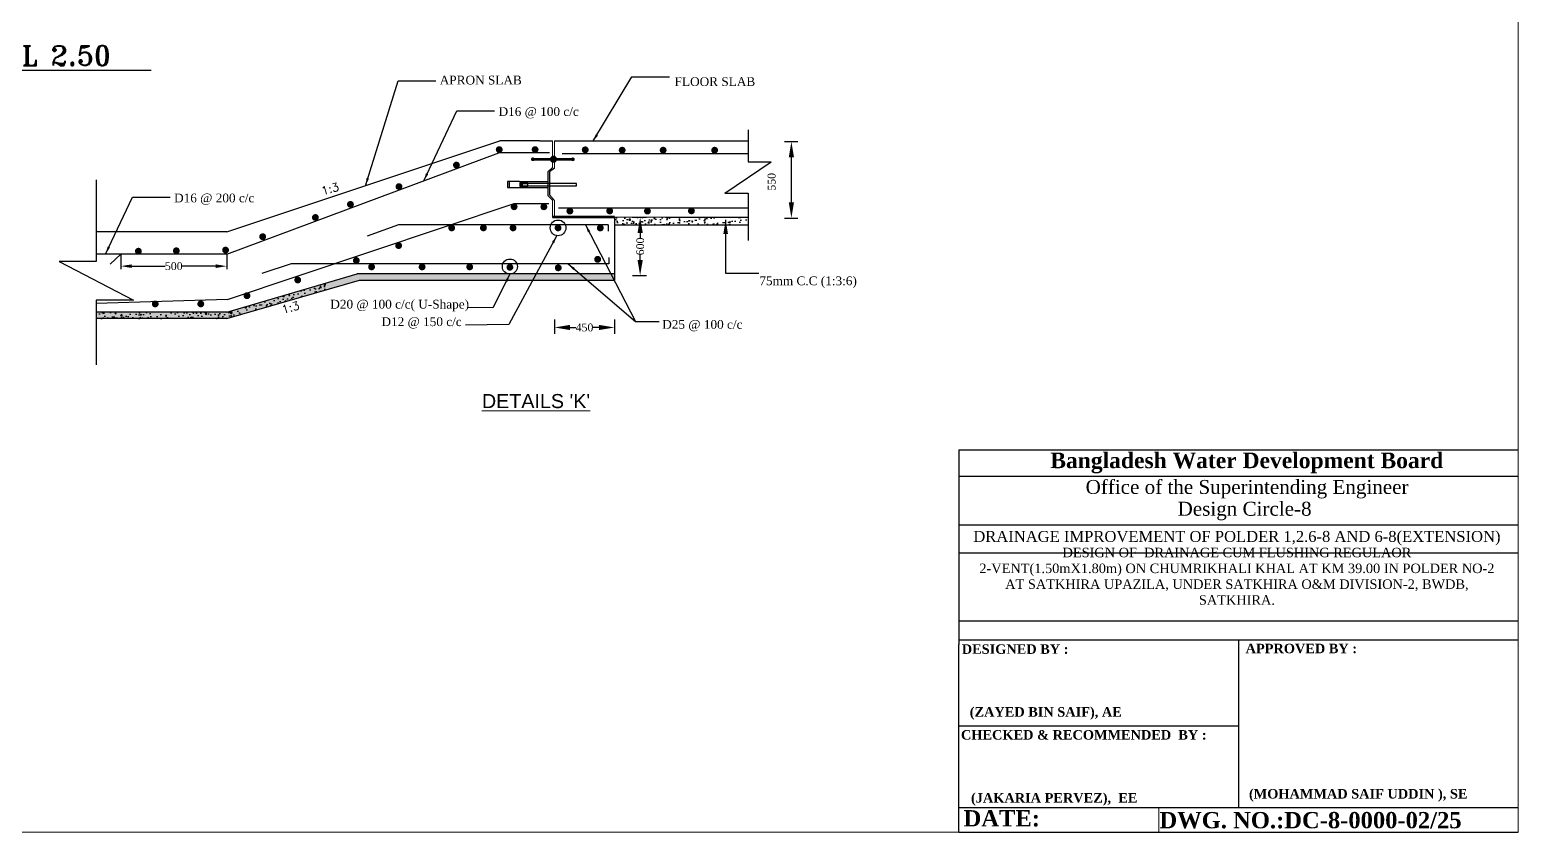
# Model space of a CAD drawing. Extents: x -545075 to 1728153, y -708141 to -305611.
# Drawn here: x 556759 to 604270, y -656461 to -630851 of the extents above; entities that cross this region are included whole.
import ezdxf

# ---------------------------------------------------------------- set-up
doc = ezdxf.new("R2010")
doc.units = 0
doc.header["$MEASUREMENT"] = 0
doc.layers.get('0').update_dxf_attribs({"linetype": 'CONTINUOUS'})
doc.layers.get('DEFPOINTS').update_dxf_attribs({"linetype": 'CONTINUOUS'})
doc.layers.add('Left Bank Profile', color=7, linetype='CONTINUOUS', lineweight=25)
doc.layers.add('Other line', color=7, linetype='CONTINUOUS', lineweight=15)
doc.layers.add('LINE', color=7, linetype='CONTINUOUS')
doc.layers.add('TEXT', color=7, linetype='CONTINUOUS')
doc.styles.add('BIG', font='ROMANT.SHX')
doc.styles.get("Standard").update_dxf_attribs({"font": 'times.ttf', "height": 250})
doc.styles.add('TIMES', font='arial.ttf', dxfattribs={"height": 350})
doc.dimstyles.new('3', dxfattribs={"dimtxt": 225, "dimasz": 350, "dimexe": 100, "dimexo": 25, "dimgap": 9, "dimtad": 0, "dimdec": 0, "dimzin": 0, "dimdsep": 46, "dimtxsty": 'Standard', "dimcen": 0, "dimclrt": 256, "dimadec": 0, "dimazin": 0, "dimtfac": 1, "dimtdec": 0, "dimtofl": 0, "dimtmove": 2, "dimatfit": 3, "dimfxl": 1, "dimtolj": 1, "dimtzin": 0, "dimarcsym": 0})
doc.dimstyles.new('ISO-25', dxfattribs={"dimtxt": 2.5, "dimasz": 2.5, "dimexe": 1.25, "dimexo": 0.625, "dimtad": 1, "dimtxsty": 'Standard', "dimcen": 2.5, "dimadec": 0, "dimazin": 0, "dimtfac": 1, "dimtmove": 0, "dimatfit": 3, "dimfxl": 1, "dimarcsym": 0})
pattern_1 = [(50, (0, 0), (401.6657, -35.1412), [42, -462]), (355, (0, 0), (-77.70075, 421.2276), [33.6, -369.6]), (100.4514, (33.47, -2.93), (323.96525, 386.08614), [35.6945, -392.63958]), (46.1842, (0, 112), (597.655, -92.69065), [63, -693]), (96.6356, (49.8, 104.3), (523.4111, 545.506), [53.54176, -588.9593]), (351.1842, (0, 112), (523.4107, 545.5064), [50.4, -554.4]), (21, (56, 84), (334.26795, -225.46658), [42, -462]), (326, (56, 84), (136.25659, 406.08403), [33.6, -369.6]), (71.4514, (83.86, 65.2), (470.52467, 180.61708), [35.6945, -392.63958]), (37.5, (0, 0), (6.80952, 186.420558), [0, -365.12, 0, -375.2, 0, -371]), (7.5, (0, 0), (147.31894, 220.87056), [0, -213.92, 0, -356.72, 0, -141.4]), (327.5, (-124.88, 0), (298.940564, -12.630728), [0, -140, 0, -436.8, 0, -579.6]), (317.5, (-180.88, 0), (326.584255, 56.05879), [0, -182, 0, -290.08, 0, -411.6])]

# ---------------------------------------------------------------- blocks, each defined once
blk = doc.blocks.new('*D96')
at = {"layer": 'DEFPOINTS', "color": 0, "lineweight": -2}
for p in [(580847, -634420), (581070, -634420), (580847, -636858)]:
    blk.add_point(p, dxfattribs=at)
at = {"layer": 'LINE', "color": 7, "lineweight": -2}
for p, q in [((580852, -634420), (581270, -634420)), ((581070, -636358), (581070, -634920)), ((580852, -636858), (581270, -636858))]:
    blk.add_line(p, q, dxfattribs=at)
for points in [[(580987, -634920), (581153, -634920), (581070, -634420)], [(580987, -636358), (581153, -636358), (581070, -636858)]]:
    blk.add_solid(points, dxfattribs=at)
at = {"layer": 'LINE', "color": 7, "insert": (580440, -635703), "char_height": 250, "attachment_point": 5, "rotation": 90}
blk.add_mtext('\\A1;550', dxfattribs=at)
blk = doc.blocks.new('*D97')
at = {"layer": 'DEFPOINTS', "color": 0, "lineweight": -2}
for p in [(575425, -636836), (575992, -638694), (576242, -638694)]:
    blk.add_point(p, dxfattribs=at)
at = {"layer": 'LINE', "color": 7, "lineweight": -2}
for p, q in [((575992, -636836), (576442, -636836)), ((576242, -637336), (576242, -637494)), ((576242, -638194), (576242, -638036)), ((575997, -638694), (576442, -638694))]:
    blk.add_line(p, q, dxfattribs=at)
for points in [[(576159, -637336), (576326, -637336), (576242, -636836)], [(576159, -638194), (576326, -638194), (576242, -638694)]]:
    blk.add_solid(points, dxfattribs=at)
at = {"layer": 'LINE', "color": 7, "insert": (576242, -637765), "char_height": 250, "attachment_point": 5, "rotation": 90}
blk.add_mtext('\\A1;600', dxfattribs=at)
blk = doc.blocks.new('*D98')
at = {"layer": 'DEFPOINTS', "color": 0, "lineweight": -2}
for p in [(573507, -640026), (575425, -639997), (575425, -640352)]:
    blk.add_point(p, dxfattribs=at)
at = {"layer": 'LINE', "color": 7, "lineweight": -2}
for p, q in [((573507, -640102), (573507, -640552)), ((574007, -640352), (574189, -640352)), ((574925, -640352), (574742, -640352)), ((575425, -640102), (575425, -640552))]:
    blk.add_line(p, q, dxfattribs=at)
for points in [[(574007, -640269), (574007, -640435), (573507, -640352)], [(574925, -640269), (574925, -640435), (575425, -640352)]]:
    blk.add_solid(points, dxfattribs=at)
at = {"layer": 'LINE', "color": 7, "insert": (574466, -640352), "char_height": 250, "attachment_point": 5}
blk.add_mtext('\\A1;450', dxfattribs=at)
blk = doc.blocks.new('*D573')
at = {"layer": 'DEFPOINTS', "color": 0, "linetype": 'ByBlock', "lineweight": -2}
for p in [(559665, -638010), (563046, -638010), (563046, -638395)]:
    blk.add_point(p, dxfattribs=at)
at = {"layer": 'LINE', "color": 0, "linetype": 'ByBlock', "lineweight": -2}
for p, q in [((559665, -638035), (559665, -638495)), ((563046, -638035), (563046, -638495)), ((560015, -638395), (561085, -638395)), ((562696, -638395), (561626, -638395))]:
    blk.add_line(p, q, dxfattribs=at)
for points in [[(560015, -638337), (560015, -638453), (559665, -638395)], [(562696, -638337), (562696, -638453), (563046, -638395)]]:
    blk.add_solid(points, dxfattribs=at)
at = {"layer": 'LINE', "linetype": 'ByBlock', "lineweight": -2, "insert": (561355, -638395), "char_height": 250, "attachment_point": 5}
blk.add_mtext('\\A1;500', dxfattribs=at)

msp = doc.modelspace()

# ---------------------------------------------------------------- hatches: boundary and pattern name
at = {"layer": 'LINE'}
h = msp.add_hatch(dxfattribs=at)
h.set_pattern_fill('DOTS', color=256, scale=189.527812, style=0)
h.set_pattern_definition([(180, (939537.096, -374915.216), (-5.92274413, 11.84548825), [0, -11.84548825])])
h.paths.add_polyline_path([(572399.216, -635734.048), (572658.296, -635734.048), (572658.296, -635754.209), (572477.082, -635754.209), (572477.082, -635833.367), (572658.296, -635833.367), (572658.296, -635853.86), (572399.216, -635853.86)])
h = msp.add_hatch(dxfattribs=at)
h.set_pattern_fill('AR-CONC', color=0, scale=56, style=0)
h.set_pattern_definition(pattern_1)
h.paths.add_polyline_path([(579684.802, -637080.916), (579684.802, -636836.116), (577053.696, -636836.116), (575424.72, -636836.116), (575424.72, -637080.916)])
h = msp.add_hatch(dxfattribs=at)
h.set_pattern_fill('AR-CONC', color=0, scale=56, style=0)
h.set_pattern_definition(pattern_1)
h.paths.add_polyline_path([(567212.517, -638643.116), (563045.526, -639863.303), (558883.526, -639863.303), (558883.526, -640066.98), (563045.526, -640066.98), (567285.897, -638837.87), (575424.72, -638837.87), (575424.72, -638643.116), (573028.69, -638643.116), (572138.775, -638643.116, -0.113694369), (572030.518, -638643.116)])
h = msp.add_hatch(dxfattribs=at)
h.set_pattern_fill('AR-CONC', color=0, scale=56, style=0)
h.set_pattern_definition([(50, (-68227.16, 0), (401.6657, -35.1412), [42, -462]), (355, (-68227.16, 0), (-77.70075, 421.2276), [33.6, -369.6]), (100.4514, (-68193.7, -2.93), (323.96525, 386.08614), [35.6945, -392.63958]), (46.1842, (-68227.16, 112), (597.655, -92.69065), [63, -693]), (96.6356, (-68177.35, 104.3), (523.4111, 545.506), [53.54176, -588.9593]), (351.1842, (-68227.16, 112), (523.4107, 545.5064), [50.4, -554.4]), (21, (-68171.16, 84), (334.26795, -225.46658), [42, -462]), (326, (-68171.16, 84), (136.25659, 406.08403), [33.6, -369.6]), (71.4514, (-68143.3, 65.2), (470.52467, 180.61708), [35.6945, -392.63958]), (37.5, (-68227.16, 0), (6.80952, 186.420558), [0, -365.12, 0, -375.2, 0, -371]), (7.5, (-68227.16, 0), (147.31894, 220.87056), [0, -213.92, 0, -356.72, 0, -141.4]), (327.5, (-68352.04, 0), (298.940564, -12.630728), [0, -140, 0, -436.8, 0, -579.6]), (317.5, (-68408.04, 0), (326.584255, 56.05879), [0, -182, 0, -290.08, 0, -411.6])])
h.paths.add_polyline_path([(566269.297, -639132.541), (566212.326, -638935.994), (563045.526, -639863.303), (558883.526, -639863.303), (558883.526, -640066.98), (563045.526, -640066.98)])

# ---------------------------------------------------------------- linework, layer by layer
for p, q in [((573028.69, -634398.011), (573445.339, -634398.011)), ((573506.539, -634398.011), (579684.802, -634398.011))]:
    msp.add_line(p, q)
at = {"lineweight": 13}
for p, q in [((573445.339, -634398.011), (573445.339, -635246.542)), ((573506.539, -634398.011), (573506.539, -635271.746)), ((573445.339, -636287.724), (573445.339, -636836.116)), ((573506.539, -636301.227), (573506.539, -636836.116))]:
    msp.add_line(p, q, dxfattribs=at)
at = {"color": 7, "linetype": 'ByBlock', "lineweight": 20}
msp.add_lwpolyline([(532297.944, -656460.609), (532297.944, -605565.962), (604270.172, -605565.962), (604270.172, -656460.609), (532297.944, -656460.609)], close=True, dxfattribs=at)
at = {"layer": 'Left Bank Profile'}
msp.add_lwpolyline([(586412.264, -656460.609), (604270.172, -656460.609)], dxfattribs=at)
msp.add_lwpolyline([(586412.264, -656460.609), (604270.172, -656460.609)], dxfattribs=at)
at = {"layer": 'LINE', "color": 0}
for p, q in [((560637.04, -632148.819), (551403.126, -632148.819)), ((563072.842, -639464), (572218.234, -636398.033)), ((575424.72, -637080.916), (579684.802, -637080.916)), ((563045.526, -639863.303), (567212.517, -638643.116)), ((563045.526, -640066.98), (567285.897, -638837.87)), ((558883.526, -639480.191), (558883.526, -641544)), ((563045.526, -639863.303), (558883.526, -639863.303)), ((563045.526, -640066.98), (558883.526, -640066.98))]:
    msp.add_line(p, q, dxfattribs=at)
at = {"layer": 'LINE'}
for p, q in [((579684.802, -634044.609), (579684.802, -635070.661)), ((563045.526, -637303.011), (571760.526, -634398.011)), ((573028.69, -634398.011), (571760.526, -634398.011)), ((563045.526, -638010.072), (571729.653, -634780.974)), ((573351.932, -634780.974), (571729.653, -634780.974)), ((573750.435, -634795.999), (579684.802, -634795.999)), ((578944.183, -636067.546), (580425.421, -635070.661)), ((579684.802, -635070.661), (580425.421, -635070.661)), ((558883.526, -635639.224), (558883.526, -638241.495)), ((573445.339, -635246.542), (573290.936, -635379.365)), ((573290.936, -635379.365), (573290.936, -636139.291)), ((573506.539, -635271.746), (573344.955, -635387.377)), ((573344.955, -635387.377), (573344.955, -636114.727)), ((573290.936, -636139.291), (573445.339, -636287.724)), ((573344.955, -636114.727), (573506.539, -636301.227)), ((578944.183, -636067.546), (579684.802, -636067.546)), ((579684.802, -636067.546), (579684.802, -637573.402)), ((572218.234, -636398.033), (573324.669, -636398.033)), ((573639.757, -636534.192), (579684.802, -636534.192)), ((575223.586, -637075.621), (568524, -637075.621)), ((574648.69, -636836.116), (574648.69, -636836.116)), ((575223.586, -637075.621), (575223.586, -637282.732)), ((575424.72, -636836.116), (575424.72, -638837.87)), ((577053.696, -636836.116), (579684.802, -636836.116)), ((558883.526, -638241.495), (557695.506, -638241.495)), ((557695.506, -638241.495), (560071.547, -639480.191)), ((575243.384, -638321.517), (565099, -638321.517)), ((575243.384, -638114.406), (575243.384, -638321.517)), ((575424.72, -638383.116), (575424.72, -638577.87)), ((573028.69, -638643.116), (567212.517, -638643.116)), ((567285.897, -638837.87), (575424.72, -638837.87)), ((575424.72, -638643.116), (573028.69, -638643.116)), ((560071.547, -639480.191), (558883.526, -639480.191)), ((586412.264, -644255.485), (604270.172, -644255.485)), ((586412.264, -644255.485), (586412.264, -650467.676)), ((586412.264, -645102.171), (604270.172, -645102.171)), ((586412.264, -646648.641), (604270.172, -646648.641)), ((586412.264, -647545.42), (604270.172, -647545.42)), ((586412.264, -649712.317), (604270.172, -649712.317)), ((586412.264, -650325.693), (604270.172, -650325.693)), ((595341.218, -650325.693), (595341.218, -655668.132)), ((586412.264, -656460.609), (586412.264, -650467.676)), ((586412.264, -653060.996), (595341.218, -653060.996)), ((586412.264, -655668.132), (604270.172, -655668.132)), ((589762.879, -655668.132), (604270.172, -655668.132)), ((589762.879, -655668.132), (604270.172, -655668.132)), ((589762.879, -655668.132), (604270.172, -655668.132))]:
    msp.add_line(p, q, dxfattribs=at)
at = {"layer": 'LINE', "lineweight": 30}
for p, q in [((572394.045, -635694.239), (572008.628, -635694.239)), ((572008.628, -635694.239), (572008.628, -635882.234)), ((572064.598, -635694.239), (572064.598, -635882.234)), ((572394.045, -635694.239), (573290.936, -635694.239)), ((572008.628, -635882.234), (572394.045, -635882.234)), ((572394.045, -635882.234), (573290.936, -635882.234))]:
    msp.add_line(p, q, dxfattribs=at)
at = {"layer": 'LINE', "lineweight": 20}
for p, q in [((573290.936, -635694.239), (573290.936, -635882.234)), ((577053.696, -636836.116), (575424.72, -636836.116)), ((577109.227, -637082.045), (575424.72, -637082.045))]:
    msp.add_line(p, q, dxfattribs=at)
at = {"layer": 'LINE', "color": 0, "linetype": 'ByBlock', "lineweight": -2}
for p, q in [((568524, -637075.621), (567532, -637441)), ((563045.526, -637303.011), (558883.526, -637303.011)), ((563045.526, -638010.072), (558883.526, -638010.072)), ((559665.026, -638010.072), (559321.842, -638329)), ((565099, -638321.517), (564167, -638629)), ((563072.842, -639464), (558883.526, -639585.896))]:
    msp.add_line(p, q, dxfattribs=at)
at = {"layer": 'LINE', "lineweight": 60}
msp.add_line((575424.72, -636836.116), (573445.339, -636836.116), dxfattribs=at)
at = {"layer": 'LINE', "lineweight": 9}
msp.add_line((604270.172, -644255.485), (604270.172, -656460.609), dxfattribs=at)
at = {"layer": 'LINE', "color": 7, "lineweight": 9}
for p, q in [((592794.799, -655668.132), (592794.799, -656460.609)), ((604270.172, -656460.609), (587006.495, -656460.609)), ((600586.12, -656460.609), (601793.455, -656460.609))]:
    msp.add_line(p, q, dxfattribs=at)
at = {"layer": 'LINE', "color": 0, "const_width": 108.864}
for points in [[(571689.457, -634674.413, 1), (571798.321, -634674.413, 1)], [(572835.208, -634675.408, 1), (572944.072, -634675.408, 1)], [(574435.034, -634682.683, 1), (574543.898, -634682.683, 1)], [(575613.779, -634694.226, 1), (575722.643, -634694.226, 1)], [(576921.605, -634694.226, 1), (577030.469, -634694.226, 1)], [(578565.385, -634694.226, 1), (578674.249, -634694.226, 1)], [(570323.754, -635169.234, 1), (570432.618, -635169.234, 1)], [(568488.738, -635855.029, 1), (568597.602, -635855.029, 1)], [(566940.883, -636421.86, 1), (567049.747, -636421.86, 1)], [(572164.61, -636499.632, 1), (572273.474, -636499.632, 1)], [(573114.61, -636499.632, 1), (573223.474, -636499.632, 1)], [(573944.02, -636636.593, 1), (574052.884, -636636.593, 1)], [(575215.182, -636633.218, 1), (575324.046, -636633.218, 1)], [(576420.786, -636636.434, 1), (576529.65, -636636.434, 1)], [(577824.681, -636630.662, 1), (577933.545, -636630.662, 1)], [(565820.883, -636840.86, 1), (565929.747, -636840.86, 1)], [(570172.153, -637173.339, 1), (570281.017, -637173.339, 1)], [(571185.078, -637173.339, 1), (571293.942, -637173.339, 1)], [(572130.871, -637173.339, 1), (572239.735, -637173.339, 1)], [(573567.118, -637173.339, 1), (573675.982, -637173.339, 1)], [(574915.72, -637175.73, 1), (575024.584, -637175.73, 1)], [(564138.883, -637454.86, 1), (564247.747, -637454.86, 1)], [(560171.883, -637917.86, 1), (560280.747, -637917.86, 1)], [(561382.883, -637903.86, 1), (561491.747, -637903.86, 1)], [(562954.883, -637881.86, 1), (563063.747, -637881.86, 1)], [(568478.354, -637738.852, 1), (568587.218, -637738.852, 1)], [(574831.088, -638177.826, 1), (574939.952, -638177.826, 1)], [(567128.136, -638215, 1), (567237, -638215, 1)], [(567615.078, -638419.235, 1), (567723.942, -638419.235, 1)], [(569228.078, -638419.235, 1), (569336.942, -638419.235, 1)], [(570747.078, -638419.235, 1), (570855.942, -638419.235, 1)], [(572030.215, -638430.147, 1), (572139.079, -638430.147, 1)], [(573573.45, -638447.6, 1), (573682.314, -638447.6, 1)], [(565257.481, -638835.844, 1), (565366.345, -638835.844, 1)], [(560709.883, -639599.86, 1), (560818.747, -639599.86, 1)], [(562162.883, -639599.86, 1), (562271.747, -639599.86, 1)], [(563638.883, -639335.86, 1), (563747.747, -639335.86, 1)]]:
    msp.add_lwpolyline(points, format="xyb", close=True, dxfattribs=at)
at = {"layer": 'LINE'}
for points, const_width in [([(572787.743, -634983.697, 1), (572847.509, -634983.697, 1)], 59.766), ([(573417.573, -634983.697, 1), (573531.128, -634983.697, 1)], 113.555), ([(574065.701, -634984.685, 1), (574125.467, -634984.685, 1)], 59.766)]:
    msp.add_lwpolyline(points, format="xyb", close=True, dxfattribs=dict(at, const_width=const_width))
at = {"layer": 'LINE', "const_width": 76.5}
msp.add_lwpolyline([(572852.459, -634984.685), (573474.022, -634984.685), (574095.584, -634984.685)], dxfattribs=at)
at = {"layer": 'LINE'}
for points in [[(572399.216, -635853.86), (572658.296, -635853.86), (572658.296, -635734.048), (572399.216, -635734.048)], [(574210.459, -635754.209), (572477.082, -635754.209), (572477.082, -635833.367), (574210.459, -635833.367)]]:
    msp.add_lwpolyline(points, close=True, dxfattribs=at)
for centre, radius in [((573621.55, -637173.339), 251.115), ((572084.647, -638408.147), 241.123)]:
    msp.add_circle(centre, radius, dxfattribs=at)

# ---------------------------------------------------------------- texts
at = {"layer": 'LINE', "color": 0}
for s, p in [('APRON SLAB', (569845.009, -632595.724)), ('FLOOR SLAB', (577341.828, -632645.438)), ('D16 @ 100 c/c', (571721.842, -633601)), ('D16 @ 200 c/c', (561364.896, -636358.914)), ('D20 @ 100 c/c( U-Shape)', (566351.657, -639748.558)), ('D12 @ 150 c/c', (567984.079, -640306.986)), ('D25 @ 100 c/c', (576946.024, -640394.144))]:
    msp.add_text(s, height=280, dxfattribs=at).set_placement(p)
at = {"layer": 'LINE', "color": 0, "style": 'BIG'}
for p in [(566108.685, -636130.239), (564846.229, -639920.871)]:
    msp.add_text('1:3', height=265.2, rotation=15.9011509, dxfattribs=at).set_placement(p)
at = {"layer": 'LINE', "color": 0, "insert": (583160.13, -638723.09), "char_height": 280, "width": 6785.4676, "attachment_point": 3}
msp.add_mtext('{\\fTimes New Roman|b0|i0|c0|p18;75mm C.C (1:3:6)}', dxfattribs=at)
at = {"layer": 'LINE', "color": 7, "lineweight": 9}
for s, insert, char_height, width, attachment_point in [('{\\fTimes New Roman|b1|i0|c0|p18;Bangladesh Water Development Board}', (589332.971, -644343.812), 497.51809, 17870.68828, 1), ('{\\fTimes New Roman|b0|i0|c0|p18;Office of the Superintending Engineer}', (590460.615, -645218.655), 445.23095, 15992.55112, 1), ('{\\fTimes New Roman|b0|i0|c0|p18;Design Circle-8}', (593397.54, -645914.874), 445.23095, 15992.55112, 1), ('{\\fTimes New Roman Greek|b0|i0|c0|p18;\\C256;DRAINAGE IMPROVEMENT OF POLDER 1,2.6-8 AND 6-8(EXTENSION)}', (595290.414, -647309.394), 350, 17410.56988, 8), ('{\\fTimes New Roman Greek|b0|i0|c0|p18;\\C256;DESIGN OF  DRAINAGE CUM FLUSHING REGULAOR\\P2-VENT(1.50mX1.80m) ON CHUMRIKHALI KHAL AT KM 39.00 IN POLDER NO-2 AT SATKHIRA UPAZILA, UNDER SATKHIRA O&M DIVISION-2, BWDB, SATKHIRA.}', (595290.414, -649206.208), 302.878199, 16855.77975, 8)]:
    msp.add_mtext(s, dxfattribs=dict(at, insert=insert, char_height=char_height, width=width, attachment_point=attachment_point))
at = {"layer": 'LINE', "color": 7, "lineweight": 9, "attachment_point": 1}
for s, insert, char_height in [('{\\fTimes New Roman|b1|i0|c0|p18;DESIGNED BY :}', (586508.033, -650464.308), 302.8782), ('{\\fTimes New Roman|b1|i0|c0|p18;APPROVED BY :}', (595567.573, -650444.704), 302.8782), ('{\\fTimes New Roman|b1|i0|c0|p18;\\C0;(ZAYED BIN SAIF), AE}', (586761.915, -652468.774), 302.8782), ('{\\fTimes New Roman|b1|i0|c0|p18;CHECKED & RECOMMENDED  BY :}', (586483.137, -653201.515), 302.8782), ('{\\fTimes New Roman|b1|i0|c0|p18;\\C0;(MOHAMMAD SAIF UDDIN ), SE}', (595674.168, -655082.77), 302.8782), ('{\\fTimes New Roman|b1|i0|c0|p18;\\C0;(JAKARIA PERVEZ),  EE  }', (586801.654, -655211.833), 302.8782), ('{\\fTimes New Roman|b1|i0|c0|p18;DATE:}', (586565.695, -655756.524), 518.95951), (' {\\fTimes New Roman|b1|i0|c0|p18;DWG. NO.:DC-8-0000-02/25}', (592621.324, -655815.345), 518.95951)]:
    msp.add_mtext(s, dxfattribs=dict(at, insert=insert, char_height=char_height))
at = {"layer": 'Other line', "color": 0, "lineweight": 13, "insert": (571192.343, -642475.776), "char_height": 450, "width": 10967.44611, "attachment_point": 1, "style": 'TIMES'}
msp.add_mtext("{\\LDETAILS 'K'}", dxfattribs=at)
at = {"layer": 'TEXT', "color": 0, "style": 'BIG'}
msp.add_text('EL.3.65 to EL 2.50', height=630, dxfattribs=at).set_placement((550866.035, -631989.703))

# ---------------------------------------------------------------- dimensions: what is measured, and where the dimension line sits
at = {"layer": 'LINE', "color": 0}
dim = msp.add_linear_dim(base=(581070.136, -634420.218), p1=(580846.801, -636858.323), p2=(580846.801, -634420.218), angle=90, text='550', dimstyle='3', override={"dimtxt": 500, "dimasz": 500, "dimexe": 200, "dimexo": 5, "dimdle": 250, "dimclrd": 7, "dimclre": 7, "dimclrt": 7, "dimfxl": 250, "dimfxlon": 1}, dxfattribs=at)
dim.commit()
dim.dimension.update_dxf_attribs({"geometry": '*D96', "text_midpoint": (580439.542, -635702.569), "dimtype": 160})
dim = msp.add_linear_dim(base=(576242.379, -638694), p1=(575424.72, -636836.116), p2=(575992.379, -638694), angle=90, text='600', dimstyle='3', override={"dimtxt": 500, "dimasz": 500, "dimexe": 200, "dimexo": 5, "dimdle": 250, "dimclrd": 7, "dimclre": 7, "dimclrt": 7, "dimfxl": 250, "dimfxlon": 1}, dxfattribs=at)
dim.commit()
dim.dimension.update_dxf_attribs({"geometry": '*D97', "text_midpoint": (576242.379, -637765.058)})
at = {"layer": 'LINE', "color": 0, "linetype": 'ByBlock', "lineweight": -2}
dim = msp.add_linear_dim(base=(563045.526, -638395), p1=(559665.026, -638010.072), p2=(563045.526, -638010.072), text='500', dimstyle='3', dxfattribs=at)
dim.commit()
dim.dimension.update_dxf_attribs({"geometry": '*D573', "text_midpoint": (561355.276, -638395)})
at = {"layer": 'LINE', "color": 0}
dim = msp.add_linear_dim(base=(575424.72, -640351.84), p1=(573506.539, -640025.973), p2=(575424.72, -639996.929), text='450', dimstyle='3', override={"dimtxt": 500, "dimasz": 500, "dimexe": 200, "dimexo": 5, "dimdle": 250, "dimclrd": 7, "dimclre": 7, "dimclrt": 7, "dimfxl": 250, "dimfxlon": 1}, dxfattribs=at)
dim.commit()
dim.dimension.update_dxf_attribs({"geometry": '*D98', "text_midpoint": (574465.629, -640351.84)})

# ---------------------------------------------------------------- leaders
at = {"linetype": 'ByBlock'}
msp.add_leader([(578971.339, -636916.937), (578971.339, -638622.749), (580025.135, -638622.749)], dimstyle='ISO-25', override={"dimtxt": 500, "dimasz": 450, "dimclrd": 7, "dimclre": 7, "dimclrt": 7}, dxfattribs=at)
at = {"layer": 'LINE', "color": 0}
for points in [[(574732.26, -634417.961), (575980.784, -632357.571), (577180.347, -632357.571)], [(567474.135, -635826.808), (568521.594, -632477.04), (569721.157, -632477.04)], [(569335.049, -635671.381), (570393.842, -633433), (571593.405, -633433)], [(559176.403, -638010.072), (560036.896, -636190.914), (561236.459, -636190.914)], [(574496.842, -637075.621), (576091.161, -640162.689), (576852.251, -640160.485)], [(573582.324, -637421.372), (572054.787, -640257.604), (570669.919, -640274.088)], [(573941.842, -638321.517), (576091.161, -640162.689), (576852.251, -640160.485)], [(572084.647, -638649.27), (571538.981, -639721), (570725.842, -639711)]]:
    msp.add_leader(points, dimstyle='3', override={"dimasz": 250, "dimclrd": 0}, dxfattribs=at)

doc.saveas('drawing.dxf')
